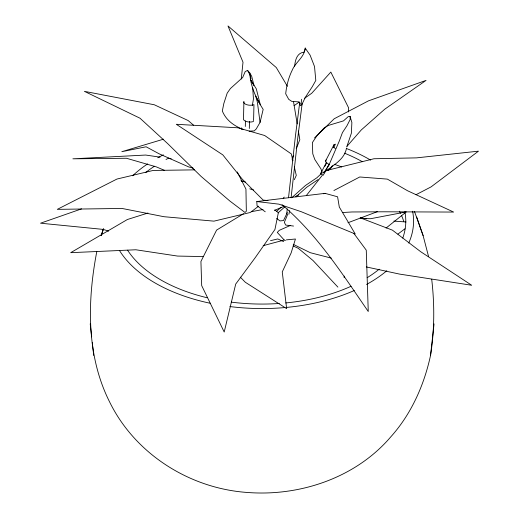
<?xml version="1.0" encoding="UTF-8"?>
<svg xmlns="http://www.w3.org/2000/svg" width="519" height="519" viewBox="0 0 519 519"><rect width="100%" height="100%" fill="white"/><g stroke="black" fill="none" stroke-linecap="round" stroke-linejoin="round"><path stroke-width="0.78" d="M245.312 126.48L245.442 120.946M249.315 128.485L249.483 121.368M253.583 120.622L253.96 104.624A5.981 2.79 4.1 0 1 246.921 104.754A5.878 2.744 4.1 0 1 243.904 101.588L243.515 118.384A5.878 2.744 4.1 0 0 246.525 121.55A5.981 2.79 4.1 0 0 253.564 121.427M431.704 279.248C434.656 304.595 434.52 330.214 430.536 355.45C424.088 385.286 411.223 414.149 390.69 436.959C356.015 477.545 300.52 496.417 248.03 492.518C190.142 488.736 135.187 454.294 109.515 401.758C86.264 355.405 87.218 301.416 96.793 251.592M348.483 111.948L348.638 107.92L330.83 72.076L311.718 93.258L304.51 98.331M294.571 66.692C295.116 60.684 296.68 52.97 303.939 52.192L305.516 48.371L305.185 48.085C304.381 57.434 295.46 62.118 292.145 70.344C288.538 77.662 286.54 85.693 285.697 93.783L288.713 99.324L291.847 101.426L298.814 101.88L300.254 103.385M241.27 79.005L243.009 62.222L227.984 25.95L276.283 67.541L287.409 86.303M299.677 102.814L295.447 135.881L288.519 197.726M302.155 103.664L298.01 135.926L291.088 197.778M430.536 355.45L434.04 323.901M301.623 99.272L300.929 105.519A2.381 1.31 6.4 0 1 300.157 105.104M286.722 213.796L287.26 208.975M289.647 210.63L288.908 214.224M344.116 277.671L344.311 276.095M252.312 105.675L253.454 98.934L252.695 87.847M322.786 173.197L323.058 171.912L323.979 172.509C332.348 165.704 344.201 160.053 346.471 148.421M249.165 131.132L254.18 130.911L256.237 128.946L260.051 122.413L263.172 109.392C256.094 98.37 250.405 86.258 249.795 72.984L247.544 70.383L245.195 71.59L242.684 77.474L230.417 88.535L227.199 93.115L223.825 103.508L222.327 111.001C226.128 120.382 234.108 125.922 243.145 129.458M346.724 147.013L351.376 133.188L351.876 122.549L350.072 116.36L348.191 116.665L343.474 120.888L328.384 125.423L323.862 128.225L316.622 136.25L312.38 142.55L312.769 153.806L314.806 159.489L321.073 169.09L321.897 172.172M103.482 228.827L101.147 235.594L103.469 228.924M292.048 159.229L293.546 155.479M296.232 148.732L299.82 139.741L298.38 131.035M287.747 214.146L284.347 222.392L285.697 225.071L293.546 226.057M332.374 165.503L331.414 167.689L328.391 170.375M294.299 179.691L296.284 175.409L294.331 166.969M287.318 212.589L283.484 220.575L279.962 220.906L276.737 218.493M301.695 104.89L305.399 97.209L312.25 86.77L315.805 80.419L314.514 66.503L310.09 55.137L305.185 48.085M323.979 172.509L328.683 165.684L339.329 140.954L342.443 132.592L346.939 125.799L350.176 119.487L350.072 116.36M329.539 164.789L326.023 162.363L325.556 161.026L326.114 159.93M333.646 147.591L335.43 144.152L333.938 144.801L333.38 145.897L333.847 147.234L335.261 148.57M328.812 164.523L323.292 175.201L320.917 173.962L320.956 172.996L321.553 172.73M325.556 161.026L333.938 144.801M320.736 173.43L326.626 162.038M324.868 166.327L326.711 162.765M306.437 195.404L322.215 175.409M324.187 172.911L326.652 169.791M324.479 172.055L325.958 170.238M347.081 146.189L361.321 129.906L384.722 109.211L426.047 80.393L368.458 100.861L334.21 118.76L314.488 137.963M283.192 198.271L284.243 197.077M321.196 173.748L316.837 177.809L305.496 185.458L291.801 197.713M276.322 211.57L281.084 207.308M278.119 212.842L284.672 206.977M295.986 196.85L306.703 187.255L318.043 179.613M386.065 228.062L406.293 211.895L370.566 218.72L361.055 218.421M258.572 206.179L250.379 212.453L213.971 221.146L163.939 216.708L122.01 208.45L57.291 209.358L116.95 179.049L153.189 170.44L194.495 169.862M397.917 234.095L404.95 228.782M294.026 105.714L299.268 102.022M243.541 213.718L216.598 230.092L200.924 261.479L201.696 285.632L224.208 332.024L235.71 284.075L255.316 257.541L274.934 229.489L278.366 212.641L274.843 209.968M333.892 190.531L359.738 176.985L387.356 179.113L407.577 190.765L453.619 212.063L383.982 211.791L351.953 211.973L342.345 212.55M416.037 194.709L431.127 186.853L478.473 151.165L416.543 157.867L373.959 158.749L325.407 170.777M295.882 196.357L298.697 194.923M290.186 225.531L279.254 230.339L277.289 232.408L284.023 239.823L285.444 240.518M274.408 210.416L283.912 206.374M347.983 222.735L377.54 211.596M81.567 208.859L40.527 223.202L103.229 229.404L108.614 231.137M147.934 213.024L127.369 219.518L70.694 252.682L135.829 249.769L177.543 256.068L203.364 256.581M163.53 139.176L121.835 151.691L146.092 146.78L159.21 153.845L188.579 166.865L193.217 168.169M323.493 193.775L325.043 193.353L337.59 196.805L339.303 207.036L355.243 233.998L301.228 211.7L278.774 204.136L256.788 201.554L257.067 205.796L265.248 211.791M263.152 245.669L284.088 240.076M270.529 240.673L277.775 238.941L283.634 241.614M251.228 211.707L263.049 209.501M256.788 201.554L325.043 193.353M286.358 239.862L295.441 239.012L291.14 252.928L282.258 271.891L286.631 308.636L245.305 282.252L240.297 277.152M393.856 221.1L405.988 221.976M267.973 200.581L263.152 200.075L242.114 179.01L222.826 154.883L176.304 124.288L237.923 127.804L264.664 135.504L291.308 153.922L292.911 160.825M160.053 157.153L145.683 155.051L72.887 158.814L126.441 158.263L156.316 166.878L164.471 170.342M169.635 158.555L171.231 158.795M249.749 188.825L253.564 189.967M361.01 217.831L366.472 218.797M366.323 266.935L399.474 274.077L471.693 285.262L420.714 251.721L392.435 230.157L360.167 217.805M241.329 181.112L244.481 181.812M331.278 258.105L310.291 252.695L293.254 244.345M240.939 180.547L245.493 182.104M293.144 245.961L298.263 248.296L313.015 260.525L337.895 287.117M193.639 125.254L188.163 120.564L154.299 104.767L84.441 91.363L140.007 118.215L167.624 143.562L201.113 176.434L229.826 200.996L245.013 212.479L246.337 211.233L245.941 189.111L237.254 171.951M282.005 204.655C317.239 234.582 342.281 273.792 368.256 311.497L366.265 250.177L353.952 233.537M249.795 72.984L251.696 76.306L253.914 85.181M253.726 85.252L250.696 79.9L256.308 88.846L260.317 104.767L255.737 96.197L257.385 102.243L260.051 122.413M247.544 70.383L250.067 75.06L250.988 78.758M414.467 211.421L423.108 235.594L428.48 256.243M423.108 235.594L416.699 217.072M241.38 127.856L241.88 129.387M293.533 101.763L297.199 123.918M90.215 323.901L91.688 336.857M92.265 342.65L93.718 355.45M404.885 211.836A143.659 82.943 0 0 1 402.757 238.072M379.201 269.192A143.659 82.943 0 0 1 367.147 277.723M351.065 286.261A143.659 82.943 0 0 1 285.729 302.94M279.326 303.472A143.659 82.943 0 0 1 231.299 302.136M207.152 297.75A143.659 82.943 0 0 1 127.57 250.177M145.664 172.568A143.659 82.943 0 0 1 154.448 166.229M166.002 159.489A143.659 82.943 0 0 1 168.831 158.055M344.532 153.189A143.659 82.943 0 0 1 362.372 161.72M412.599 211.227A151.444 87.432 0 0 1 408.745 243.022M386.811 270.756A151.444 87.432 0 0 1 366.518 284.47M354.321 290.491A151.444 87.432 0 0 1 286.598 307.41M285.028 307.553A151.444 87.432 0 0 1 229.865 306.554M210.331 303.284A151.444 87.432 0 0 1 119.539 250.586M132.656 175.772A151.444 87.432 0 0 1 147.617 163.907M157.744 157.782A151.444 87.432 0 0 1 163.349 154.857M346.264 148.428A151.444 87.432 0 0 1 370.605 160.112M299.723 104.566A2.381 1.31 6.4 0 1 299.71 104.001M334.093 164.231A143.932 83.098 0 0 1 341.716 166.956M399.403 211.214A143.932 83.098 0 0 1 400.486 213.296M401.498 215.437A143.932 83.098 0 0 1 403.795 221.516"/></g></svg>
